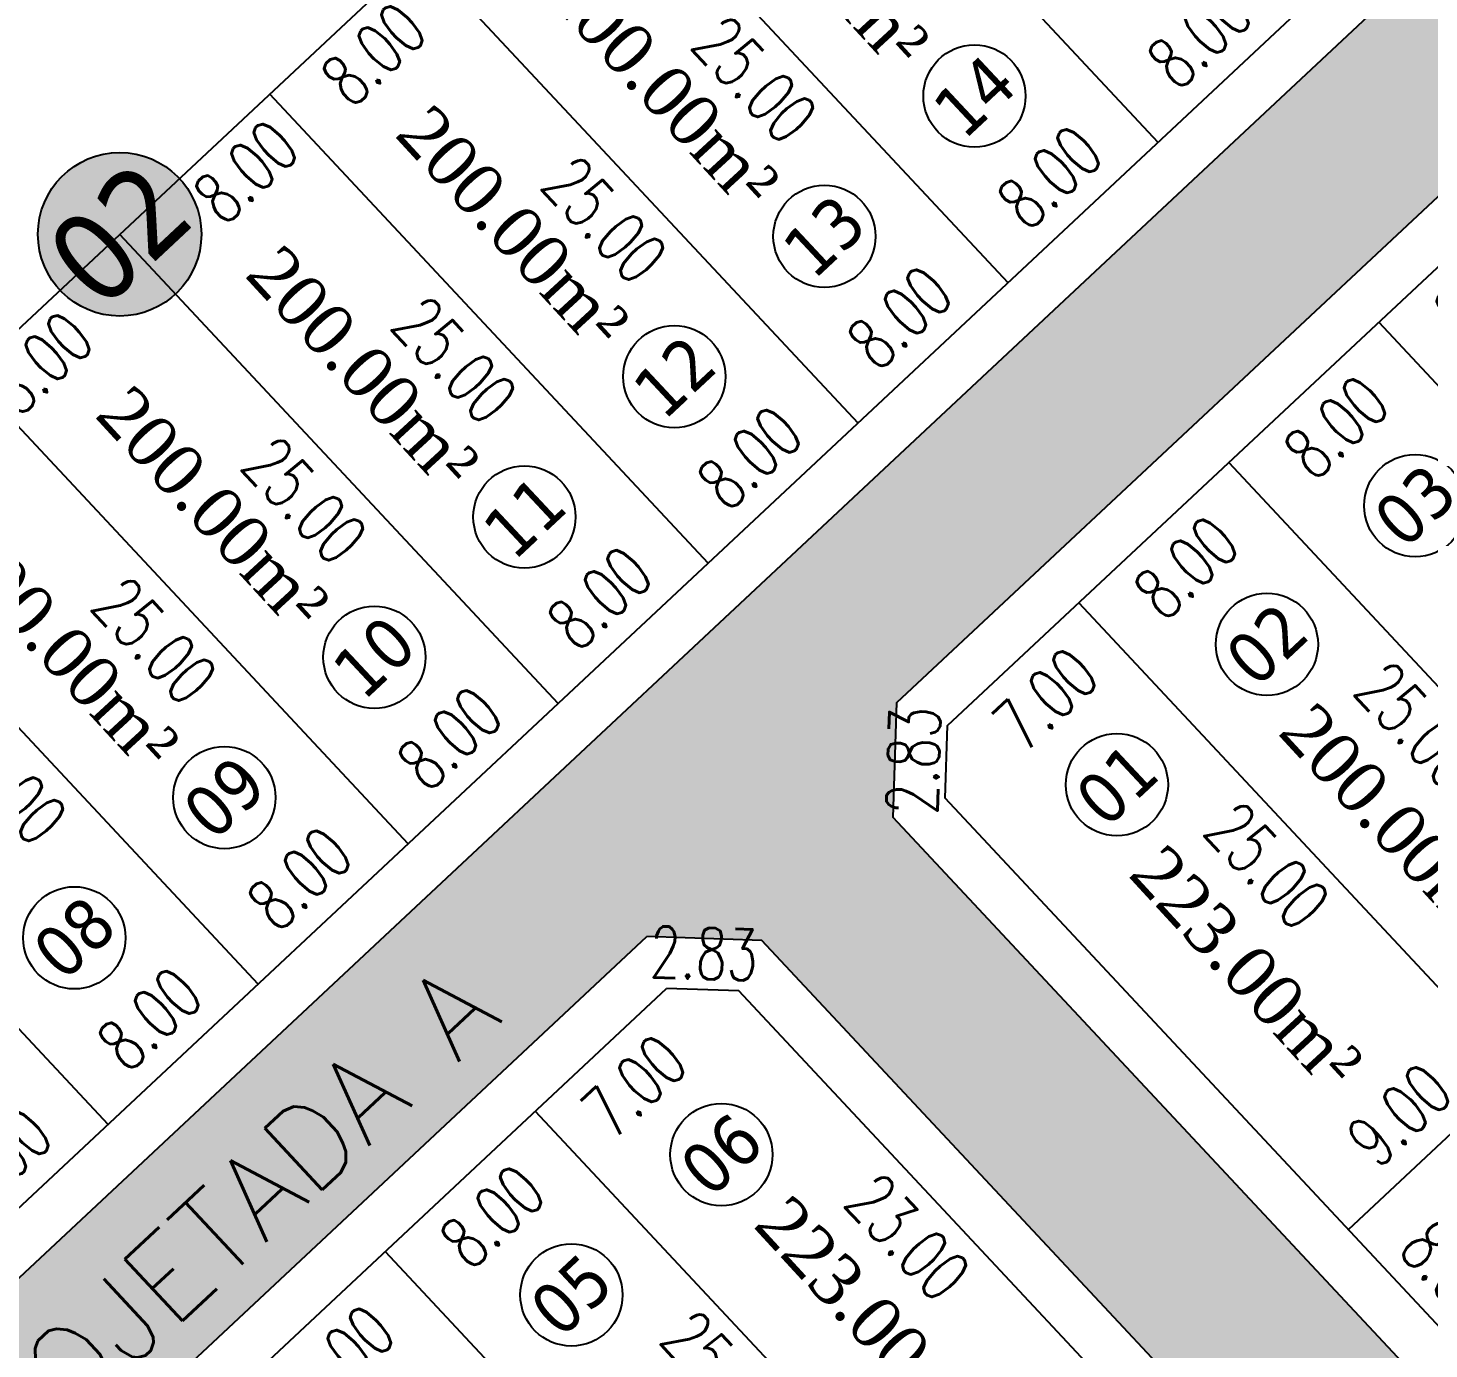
# Model space of a CAD drawing. Header units: metres. Extents: x 437145 to 438174, y 9614495 to 9615043.
# Drawn here: x 437337.3 to 437391.9, y 9614796 to 9614847.4 of the extents above; entities that cross this region are included whole.
import ezdxf

# ---------------------------------------------------------------- set-up
doc = ezdxf.new("R2010")
doc.units = ezdxf.units.M
doc.header["$PDMODE"] = 35
doc.header["$PDSIZE"] = 0.1
for name, color, linetype in [('ADUTORA', 90, 'Continuous'), ('COTAS', 10, 'Continuous'), ('Layer3', 1, 'Continuous'), ('M_FIO', 32, 'Continuous'), ('ÁREA', 7, 'Continuous')]:
    doc.layers.add(name, color=color, linetype=linetype)
doc.styles.add('COTAS', font='romans.shx', dxfattribs={"width": 0.7})
doc.styles.add('symplex', font='simplex.shx', dxfattribs={"bigfont": 'bigfont.shx'})
doc.styles.add('tahoma', font='tahoma.ttf')
doc.styles.add('ÁREA', font='times.ttf', dxfattribs={"height": 2})
doc.dimstyles.new('C-75', dxfattribs={"dimtxt": 2, "dimasz": 0.2, "dimexe": 0, "dimexo": 0, "dimgap": 1, "dimtad": 0, "dimzin": 4, "dimdsep": 46, "dimtxsty": 'COTAS', "dimblk1": 'BOL-COT', "dimblk2": 'BOL-COT', "dimsah": 1, "dimcen": 0.1, "dimse1": 1, "dimse2": 1, "dimsd1": 1, "dimsd2": 1, "dimclrd": 8, "dimclre": 256, "dimaunit": 1, "dimadec": 3, "dimazin": 0, "dimtfac": 0.5, "dimtix": 1, "dimtmove": 0, "dimatfit": 3, "dimldrblk": 'BOL-COT', "dimfxl": 1, "dimtolj": 1, "dimtzin": 0, "dimarcsym": 0})

# ---------------------------------------------------------------- blocks, each defined once
blk = doc.blocks.new('*D41')
at = {"layer": 'Defpoints', "color": 0, "transparency": 16777216}
for p in [(2644.772, 1163.433), (2644.772, 1161.55), (2652.772, 1161.551)]:
    blk.add_point(p, dxfattribs=at)
at = {"layer": 'Layer3', "transparency": 16777216, "insert": (2648.772, 1163.434), "char_height": 2, "attachment_point": 5, "rotation": 0.002, "style": 'COTAS'}
blk.add_mtext('\\A1;8.00', dxfattribs=at)
blk = doc.blocks.new('BOL-COT')
at = {"layer": 'COTAS'}
for p, q in [((0, -3), (0, 3)), ((-2, 0), (2, 0))]:
    blk.add_line(p, q, dxfattribs=at)
blk.add_circle((0, 0), 0.4, dxfattribs=at)
blk = doc.blocks.new('*D42')
at = {"layer": 'Defpoints', "color": 0, "transparency": 16777216}
for p in [(2636.772, 1163.433), (2636.772, 1161.55), (2644.772, 1161.55)]:
    blk.add_point(p, dxfattribs=at)
at = {"layer": 'Layer3', "transparency": 16777216, "insert": (2640.772, 1163.433), "char_height": 2, "attachment_point": 5, "rotation": 0.002, "style": 'COTAS'}
blk.add_mtext('\\A1;8.00', dxfattribs=at)
blk = doc.blocks.new('*D43')
at = {"layer": 'Defpoints', "color": 0, "transparency": 16777216}
for p in [(2628.772, 1163.433), (2628.772, 1161.55), (2636.772, 1161.55)]:
    blk.add_point(p, dxfattribs=at)
at = {"layer": 'Layer3', "transparency": 16777216, "insert": (2632.772, 1163.433), "char_height": 2, "attachment_point": 5, "rotation": 0.002, "style": 'COTAS'}
blk.add_mtext('\\A1;8.00', dxfattribs=at)
blk = doc.blocks.new('*D44')
at = {"layer": 'Defpoints', "color": 0, "transparency": 16777216}
for p in [(2620.772, 1163.433), (2620.772, 1161.55), (2628.772, 1161.55)]:
    blk.add_point(p, dxfattribs=at)
at = {"layer": 'Layer3', "transparency": 16777216, "insert": (2624.772, 1163.433), "char_height": 2, "attachment_point": 5, "rotation": 0.002, "style": 'COTAS'}
blk.add_mtext('\\A1;8.00', dxfattribs=at)
blk = doc.blocks.new('*D45')
at = {"layer": 'Defpoints', "color": 0, "transparency": 16777216}
for p in [(2612.772, 1163.432), (2612.772, 1161.549), (2620.772, 1161.55)]:
    blk.add_point(p, dxfattribs=at)
at = {"layer": 'Layer3', "transparency": 16777216, "insert": (2616.772, 1163.432), "char_height": 2, "attachment_point": 5, "rotation": 0.002, "style": 'COTAS'}
blk.add_mtext('\\A1;8.00', dxfattribs=at)
blk = doc.blocks.new('*D46')
at = {"layer": 'Defpoints', "color": 0, "transparency": 16777216}
for p in [(2604.772, 1163.432), (2604.772, 1161.549), (2612.772, 1161.549)]:
    blk.add_point(p, dxfattribs=at)
at = {"layer": 'Layer3', "transparency": 16777216, "insert": (2608.772, 1163.432), "char_height": 2, "attachment_point": 5, "rotation": 0.002, "style": 'COTAS'}
blk.add_mtext('\\A1;8.00', dxfattribs=at)
blk = doc.blocks.new('*D47')
at = {"layer": 'Defpoints', "color": 0, "transparency": 16777216}
for p in [(2596.772, 1163.432), (2596.772, 1161.549), (2604.772, 1161.549)]:
    blk.add_point(p, dxfattribs=at)
at = {"layer": 'Layer3', "transparency": 16777216, "insert": (2600.772, 1163.432), "char_height": 2, "attachment_point": 5, "rotation": 0.002, "style": 'COTAS'}
blk.add_mtext('\\A1;8.00', dxfattribs=at)
blk = doc.blocks.new('*D48')
at = {"layer": 'Defpoints', "color": 0, "transparency": 16777216}
for p in [(2588.772, 1163.431), (2588.772, 1161.548), (2596.772, 1161.549)]:
    blk.add_point(p, dxfattribs=at)
at = {"layer": 'Layer3', "transparency": 16777216, "insert": (2592.772, 1163.432), "char_height": 2, "attachment_point": 5, "rotation": 0.002, "style": 'COTAS'}
blk.add_mtext('\\A1;8.00', dxfattribs=at)
blk = doc.blocks.new('*D49')
at = {"layer": 'Defpoints', "color": 0, "transparency": 16777216}
for p in [(2580.772, 1163.431), (2580.772, 1161.548), (2588.772, 1161.548)]:
    blk.add_point(p, dxfattribs=at)
at = {"layer": 'Layer3', "transparency": 16777216, "insert": (2584.772, 1163.431), "char_height": 2, "attachment_point": 5, "rotation": 0.002, "style": 'COTAS'}
blk.add_mtext('\\A1;8.00', dxfattribs=at)
blk = doc.blocks.new('*D70')
at = {"layer": 'Defpoints', "color": 0, "transparency": 16777216}
for p in [(2652.769, 1186.553), (2650.961, 1161.553), (2652.77, 1161.553)]:
    blk.add_point(p, dxfattribs=at)
at = {"layer": 'Layer3', "transparency": 16777216, "insert": (2650.961, 1174.053), "char_height": 2, "attachment_point": 5, "rotation": 270.002, "style": 'COTAS'}
blk.add_mtext('\\A1;25.00', dxfattribs=at)
blk = doc.blocks.new('*D71')
at = {"layer": 'Defpoints', "color": 0, "transparency": 16777216}
for p in [(2644.769, 1186.552), (2642.961, 1161.552), (2644.77, 1161.552)]:
    blk.add_point(p, dxfattribs=at)
at = {"layer": 'Layer3', "transparency": 16777216, "insert": (2642.961, 1174.052), "char_height": 2, "attachment_point": 5, "rotation": 270.002, "style": 'COTAS'}
blk.add_mtext('\\A1;25.00', dxfattribs=at)
blk = doc.blocks.new('*D72')
at = {"layer": 'Defpoints', "color": 0, "transparency": 16777216}
for p in [(2636.769, 1186.552), (2634.961, 1161.552), (2636.77, 1161.552)]:
    blk.add_point(p, dxfattribs=at)
at = {"layer": 'Layer3', "transparency": 16777216, "insert": (2634.961, 1174.052), "char_height": 2, "attachment_point": 5, "rotation": 270.002, "style": 'COTAS'}
blk.add_mtext('\\A1;25.00', dxfattribs=at)
blk = doc.blocks.new('*D73')
at = {"layer": 'Defpoints', "color": 0, "transparency": 16777216}
for p in [(2628.769, 1186.552), (2626.961, 1161.552), (2628.77, 1161.552)]:
    blk.add_point(p, dxfattribs=at)
at = {"layer": 'Layer3', "transparency": 16777216, "insert": (2626.961, 1174.052), "char_height": 2, "attachment_point": 5, "rotation": 270.002, "style": 'COTAS'}
blk.add_mtext('\\A1;25.00', dxfattribs=at)
blk = doc.blocks.new('*D74')
at = {"layer": 'Defpoints', "color": 0, "transparency": 16777216}
for p in [(2620.769, 1186.552), (2618.961, 1161.552), (2620.77, 1161.552)]:
    blk.add_point(p, dxfattribs=at)
at = {"layer": 'Layer3', "transparency": 16777216, "insert": (2618.961, 1174.052), "char_height": 2, "attachment_point": 5, "rotation": 270.002, "style": 'COTAS'}
blk.add_mtext('\\A1;25.00', dxfattribs=at)
blk = doc.blocks.new('*D75')
at = {"layer": 'Defpoints', "color": 0, "transparency": 16777216}
for p in [(2612.769, 1186.551), (2610.961, 1161.551), (2612.77, 1161.551)]:
    blk.add_point(p, dxfattribs=at)
at = {"layer": 'Layer3', "transparency": 16777216, "insert": (2610.961, 1174.051), "char_height": 2, "attachment_point": 5, "rotation": 270.002, "style": 'COTAS'}
blk.add_mtext('\\A1;25.00', dxfattribs=at)
blk = doc.blocks.new('*D76')
at = {"layer": 'Defpoints', "color": 0, "transparency": 16777216}
for p in [(2604.769, 1186.551), (2602.961, 1161.551), (2604.77, 1161.551)]:
    blk.add_point(p, dxfattribs=at)
at = {"layer": 'Layer3', "transparency": 16777216, "insert": (2602.961, 1174.051), "char_height": 2, "attachment_point": 5, "rotation": 270.002, "style": 'COTAS'}
blk.add_mtext('\\A1;25.00', dxfattribs=at)
blk = doc.blocks.new('*D77')
at = {"layer": 'Defpoints', "color": 0, "transparency": 16777216}
for p in [(2596.769, 1186.551), (2594.961, 1161.551), (2596.77, 1161.551)]:
    blk.add_point(p, dxfattribs=at)
at = {"layer": 'Layer3', "transparency": 16777216, "insert": (2594.961, 1174.051), "char_height": 2, "attachment_point": 5, "rotation": 270.002, "style": 'COTAS'}
blk.add_mtext('\\A1;25.00', dxfattribs=at)
blk = doc.blocks.new('*D78')
at = {"layer": 'Defpoints', "color": 0, "transparency": 16777216}
for p in [(2588.769, 1186.55), (2586.961, 1161.55), (2588.77, 1161.55)]:
    blk.add_point(p, dxfattribs=at)
at = {"layer": 'Layer3', "transparency": 16777216, "insert": (2586.961, 1174.05), "char_height": 2, "attachment_point": 5, "rotation": 270.002, "style": 'COTAS'}
blk.add_mtext('\\A1;25.00', dxfattribs=at)
blk = doc.blocks.new('*D262')
at = {"layer": 'Defpoints', "color": 0, "transparency": 16777216}
for p in [(2614.014, 1186.6), (2622.012, 1186.601), (2622.012, 1184.97)]:
    blk.add_point(p, dxfattribs=at)
at = {"layer": 'Layer3', "transparency": 16777216, "insert": (2618.041, 1184.97), "char_height": 2, "attachment_point": 5, "rotation": 0.002, "style": 'COTAS'}
blk.add_mtext('\\A1;8.00', dxfattribs=at)
blk = doc.blocks.new('*D263')
at = {"layer": 'Defpoints', "color": 0, "transparency": 16777216}
for p in [(2620.771, 1186.55), (2628.769, 1186.55), (2628.769, 1184.919)]:
    blk.add_point(p, dxfattribs=at)
at = {"layer": 'Layer3', "transparency": 16777216, "insert": (2624.798, 1184.919), "char_height": 2, "attachment_point": 5, "rotation": 0.002, "style": 'COTAS'}
blk.add_mtext('\\A1;8.00', dxfattribs=at)
blk = doc.blocks.new('*D366')
at = {"layer": 'Defpoints', "color": 0, "transparency": 16777216}
for p in [(2601.273, 1150.549), (2608.273, 1150.549), (2608.273, 1148.63)]:
    blk.add_point(p, dxfattribs=at)
at = {"layer": 'Layer3', "transparency": 16777216, "insert": (2604.773, 1148.629), "char_height": 2, "attachment_point": 5, "rotation": 0.002, "style": 'COTAS'}
blk.add_mtext('\\A1;7.00', dxfattribs=at)
blk = doc.blocks.new('*D376')
at = {"layer": 'Defpoints', "color": 0, "transparency": 16777216}
for p in [(2585.273, 1150.548), (2593.273, 1150.549), (2593.273, 1148.699)]:
    blk.add_point(p, dxfattribs=at)
at = {"layer": 'Layer3', "transparency": 16777216, "insert": (2589.273, 1148.699), "char_height": 2, "attachment_point": 5, "rotation": 0.002, "style": 'COTAS'}
blk.add_mtext('\\A1;8.00', dxfattribs=at)
blk = doc.blocks.new('*D377')
at = {"layer": 'Defpoints', "color": 0, "transparency": 16777216}
for p in [(2593.273, 1150.549), (2591.643, 1125.549), (2593.274, 1125.549)]:
    blk.add_point(p, dxfattribs=at)
at = {"layer": 'Layer3', "transparency": 16777216, "insert": (2591.643, 1138.049), "char_height": 2, "attachment_point": 5, "rotation": 270.002, "style": 'COTAS'}
blk.add_mtext('\\A1;25.00', dxfattribs=at)
blk = doc.blocks.new('*D379')
at = {"layer": 'Defpoints', "color": 0, "transparency": 16777216}
for p in [(2593.273, 1150.549), (2601.273, 1150.549), (2601.273, 1148.699)]:
    blk.add_point(p, dxfattribs=at)
at = {"layer": 'Layer3', "transparency": 16777216, "insert": (2597.273, 1148.699), "char_height": 2, "attachment_point": 5, "rotation": 0.002, "style": 'COTAS'}
blk.add_mtext('\\A1;8.00', dxfattribs=at)
blk = doc.blocks.new('*D380')
at = {"layer": 'Defpoints', "color": 0, "transparency": 16777216}
for p in [(2601.273, 1150.549), (2599.643, 1125.549), (2601.274, 1125.549)]:
    blk.add_point(p, dxfattribs=at)
at = {"layer": 'Layer3', "transparency": 16777216, "insert": (2599.643, 1138.049), "char_height": 2, "attachment_point": 5, "rotation": 270.002, "style": 'COTAS'}
blk.add_mtext('\\A1;25.00', dxfattribs=at)
blk = doc.blocks.new('*D381')
at = {"layer": 'Defpoints', "color": 0, "transparency": 16777216}
for p in [(2610.273, 1148.549), (2608.537, 1125.549), (2610.274, 1125.549)]:
    blk.add_point(p, dxfattribs=at)
at = {"layer": 'Layer3', "transparency": 16777216, "insert": (2608.536, 1137.049), "char_height": 2, "attachment_point": 5, "rotation": 270.002, "style": 'COTAS'}
blk.add_mtext('\\A1;23.00', dxfattribs=at)
blk = doc.blocks.new('*D458')
at = {"layer": 'Defpoints', "color": 0, "transparency": 16777216}
for p in [(2623.273, 1150.55), (2630.273, 1150.55), (2630.273, 1148.693)]:
    blk.add_point(p, dxfattribs=at)
at = {"layer": 'Layer3', "transparency": 16777216, "insert": (2626.773, 1148.693), "char_height": 2, "attachment_point": 5, "rotation": 0.002, "style": 'COTAS'}
blk.add_mtext('\\A1;7.00', dxfattribs=at)
blk = doc.blocks.new('*D460')
at = {"layer": 'Defpoints', "color": 0, "transparency": 16777216}
for p in [(2630.273, 1150.55), (2638.273, 1150.55), (2638.273, 1148.701)]:
    blk.add_point(p, dxfattribs=at)
at = {"layer": 'Layer3', "transparency": 16777216, "insert": (2634.273, 1148.7), "char_height": 2, "attachment_point": 5, "rotation": 0.002, "style": 'COTAS'}
blk.add_mtext('\\A1;8.00', dxfattribs=at)
blk = doc.blocks.new('*D461')
at = {"layer": 'Defpoints', "color": 0, "transparency": 16777216}
for p in [(2638.273, 1150.55), (2636.643, 1125.55), (2638.274, 1125.55)]:
    blk.add_point(p, dxfattribs=at)
at = {"layer": 'Layer3', "transparency": 16777216, "insert": (2636.643, 1138.05), "char_height": 2, "attachment_point": 5, "rotation": 270.002, "style": 'COTAS'}
blk.add_mtext('\\A1;25.00', dxfattribs=at)
blk = doc.blocks.new('*D462')
at = {"layer": 'Defpoints', "color": 0, "transparency": 16777216}
for p in [(2630.273, 1150.55), (2628.643, 1125.55), (2630.274, 1125.55)]:
    blk.add_point(p, dxfattribs=at)
at = {"layer": 'Layer3', "transparency": 16777216, "insert": (2628.643, 1138.05), "char_height": 2, "attachment_point": 5, "rotation": 270.002, "style": 'COTAS'}
blk.add_mtext('\\A1;25.00', dxfattribs=at)
blk = doc.blocks.new('*D464')
at = {"layer": 'Defpoints', "color": 0, "transparency": 16777216}
for p in [(2638.273, 1150.55), (2646.273, 1150.55), (2646.273, 1148.701)]:
    blk.add_point(p, dxfattribs=at)
at = {"layer": 'Layer3', "transparency": 16777216, "insert": (2642.273, 1148.701), "char_height": 2, "attachment_point": 5, "rotation": 0.002, "style": 'COTAS'}
blk.add_mtext('\\A1;8.00', dxfattribs=at)
blk = doc.blocks.new('*D465')
at = {"layer": 'Defpoints', "color": 0, "transparency": 16777216}
for p in [(2646.273, 1150.55), (2644.643, 1125.55), (2646.274, 1125.551)]:
    blk.add_point(p, dxfattribs=at)
at = {"layer": 'Layer3', "transparency": 16777216, "insert": (2644.643, 1138.05), "char_height": 2, "attachment_point": 5, "rotation": 270.002, "style": 'COTAS'}
blk.add_mtext('\\A1;25.00', dxfattribs=at)
blk = doc.blocks.new('*D467')
at = {"layer": 'Defpoints', "color": 0, "transparency": 16777216}
for p in [(2646.273, 1150.55), (2654.273, 1150.551), (2654.273, 1148.701)]:
    blk.add_point(p, dxfattribs=at)
at = {"layer": 'Layer3', "transparency": 16777216, "insert": (2650.273, 1148.701), "char_height": 2, "attachment_point": 5, "rotation": 0.002, "style": 'COTAS'}
blk.add_mtext('\\A1;8.00', dxfattribs=at)
blk = doc.blocks.new('*D473')
at = {"layer": 'Defpoints', "color": 0, "transparency": 16777216}
for p in [(2630.274, 1127.454), (2621.274, 1125.55), (2630.274, 1125.55)]:
    blk.add_point(p, dxfattribs=at)
at = {"layer": 'Layer3', "transparency": 16777216, "insert": (2625.774, 1127.454), "char_height": 2, "attachment_point": 5, "rotation": 0.002, "style": 'COTAS'}
blk.add_mtext('\\A1;9.00', dxfattribs=at)
blk = doc.blocks.new('*D477')
at = {"layer": 'Defpoints', "color": 0, "transparency": 16777216}
for p in [(2621.274, 1125.55), (2621.274, 1117.55), (2623.066, 1117.55)]:
    blk.add_point(p, dxfattribs=at)
at = {"layer": 'Layer3', "transparency": 16777216, "insert": (2623.066, 1121.55), "char_height": 2, "attachment_point": 5, "rotation": 270.002, "style": 'COTAS'}
blk.add_mtext('\\A1;8.00', dxfattribs=at)
blk = doc.blocks.new('*D547')
at = {"layer": 'Defpoints', "color": 0, "transparency": 16777216}
for p in [(2623.273, 1150.55), (2620.364, 1149.459), (2621.273, 1148.55)]:
    blk.add_point(p, dxfattribs=at)
at = {"layer": 'Layer3', "transparency": 16777216, "insert": (2621.364, 1150.459), "char_height": 2, "attachment_point": 5, "rotation": 45.002, "style": 'COTAS'}
blk.add_mtext('\\A1;2.83', dxfattribs=at)
blk = doc.blocks.new('*D834')
at = {"layer": 'Defpoints', "color": 0, "transparency": 16777216}
for p in [(2608.273, 1150.549), (2611.273, 1149.549), (2610.273, 1148.549)]:
    blk.add_point(p, dxfattribs=at)
at = {"layer": 'Layer3', "transparency": 16777216, "insert": (2610.273, 1150.549), "char_height": 2, "attachment_point": 5, "rotation": 315.002, "style": 'COTAS'}
blk.add_mtext('\\A1;2.83', dxfattribs=at)
blk = doc.blocks.new('*D869')
at = {"layer": 'Defpoints', "color": 0, "transparency": 16777216}
for p in [(2603.074, 1186.621), (2611.072, 1186.621), (2611.072, 1184.99)]:
    blk.add_point(p, dxfattribs=at)
at = {"layer": 'Layer3', "transparency": 16777216, "insert": (2607.101, 1184.99), "char_height": 2, "attachment_point": 5, "rotation": 0.002, "style": 'COTAS'}
blk.add_mtext('\\A1;8.00', dxfattribs=at)
blk = doc.blocks.new('atutu')
h = blk.add_hatch(color=252)
h.dxf.hatch_style = 1
h.paths.add_polyline_path([(2863.271, 1159.558), (2832.441, 1159.557), (2829.27, 1162.729), (2829.271, 1186.557), (2822.271, 1186.557), (2822.27, 1162.728), (2819.098, 1159.557), (2712.444, 1159.553), (2709.272, 1162.724), (2709.271, 1186.548), (2702.271, 1186.553), (2702.272, 1162.724), (2699.101, 1159.552), (2531.944, 1159.546), (2528.772, 1162.718), (2528.771, 1186.546), (2521.771, 1186.546), (2521.772, 1162.718), (2518.601, 1159.546), (2436.444, 1159.543), (2433.273, 1162.713), (2433.273, 1186.282), (2426.273, 1186.282), (2426.282, 928.758), (2433.282, 928.743), (2433.28, 991.384), (2436.439, 994.543), (2521.437, 994.546), (2521.437, 994.546), (2524.218, 994.546), (2531.218, 994.546), (2534.78, 994.547), (2534.769, 994.547), (2792.107, 994.556), (2795.278, 991.384), (2795.281, 928.756), (2802.281, 928.756), (2802.278, 991.395), (2805.439, 994.556), (2853.118, 994.558), (2856.278, 991.397), (2856.281, 928.758), (2863.271, 928.758)])
h.paths.add_polyline_path([(2612.273, 1149.378), (2612.278, 1004.721), (2609.106, 1001.549), (2561.45, 1001.548), (2558.278, 1004.719), (2558.273, 1149.376), (2561.444, 1152.548), (2609.101, 1152.549)], flags=16)
h.paths.add_polyline_path([(2619.273, 1149.378), (2622.444, 1152.55), (2670.101, 1152.551), (2673.273, 1149.38), (2673.278, 1004.723), (2670.106, 1001.551), (2622.45, 1001.55), (2619.278, 1004.721)], flags=16)
h.paths.add_polyline_path([(2551.273, 1149.376), (2551.278, 1004.719), (2548.106, 1001.547), (2500.45, 1001.545), (2497.278, 1004.717), (2497.273, 1149.374), (2500.444, 1152.545), (2548.101, 1152.547)], flags=16)
h.paths.add_polyline_path([(2680.273, 1149.38), (2683.444, 1152.552), (2731.101, 1152.554), (2734.273, 1149.382), (2734.278, 1004.725), (2731.106, 1001.554), (2683.45, 1001.552), (2680.278, 1004.723)], flags=16)
h.paths.add_polyline_path([(2490.273, 1149.373), (2490.278, 1004.717), (2487.106, 1001.545), (2436.452, 1001.543), (2433.279, 1004.716), (2433.274, 1149.373), (2436.444, 1152.543), (2487.101, 1152.545)], flags=16)
h.paths.add_polyline_path([(2741.273, 1149.382), (2744.444, 1152.554), (2792.101, 1152.556), (2795.273, 1149.384), (2795.278, 1004.727), (2792.106, 1001.556), (2744.45, 1001.554), (2741.278, 1004.725)], flags=16)
h.paths.add_polyline_path([(2802.273, 1149.384), (2805.444, 1152.556), (2853.101, 1152.558), (2856.273, 1149.386), (2856.278, 1004.73), (2853.106, 1001.558), (2805.45, 1001.556), (2802.278, 1004.728)], flags=16)
at = {"layer": 'Layer3'}
h = blk.add_hatch(color=101, dxfattribs=at)
h.dxf.hatch_style = 1
h.set_gradient(color1=(131, 236, 156), color2=(83, 228, 117), one_color=1, tint=0.61)
h.paths.add_polyline_path([(2615.088, 1184.362, 1), (2610.46, 1188.732, 1)])
at = {"layer": 'Layer3', "color": 0}
for p, q in [((2610.273, 1148.549), (2608.273, 1150.549)), ((2621.273, 1148.55), (2623.273, 1150.55))]:
    blk.add_line(p, q, dxfattribs=at)
for points in [[(2702.797, 1186.553), (2480.954, 1186.545)], [(2588.771, 1186.548), (2588.772, 1161.548)], [(2596.771, 1186.549), (2596.772, 1161.549)], [(2604.771, 1186.549), (2604.772, 1161.549)], [(2612.771, 1186.549), (2612.772, 1161.549)], [(2620.771, 1186.55), (2620.772, 1161.55)], [(2628.771, 1186.55), (2628.772, 1161.55)], [(2636.771, 1186.55), (2636.772, 1161.55)], [(2644.771, 1186.55), (2644.772, 1161.55)], [(2698.272, 1161.552), (2532.772, 1161.546)], [(2562.273, 1150.548), (2608.273, 1150.549)], [(2593.273, 1150.549), (2593.274, 1125.549)], [(2601.273, 1150.549), (2601.274, 1125.549)], [(2623.273, 1150.55), (2669.273, 1150.551)], [(2630.273, 1150.55), (2630.274, 1125.55)], [(2638.273, 1150.55), (2638.274, 1125.55)], [(2646.273, 1150.551), (2646.278, 1003.551)], [(2610.278, 1005.549), (2610.273, 1148.549)], [(2621.278, 1005.55), (2621.273, 1148.55)], [(2621.274, 1125.55), (2671.274, 1125.551)]]:
    blk.add_lwpolyline(points, dxfattribs=at)
for centre, radius in [((2612.774, 1186.547), 3.183), ((2592.775, 1167.739), 1.991), ((2600.775, 1167.739), 1.991), ((2608.775, 1167.739), 1.991), ((2616.775, 1167.739), 1.991), ((2624.773, 1167.742), 1.991), ((2632.775, 1167.74), 1.991), ((2640.775, 1167.74), 1.991), ((2597.425, 1144.36), 1.991), ((2605.425, 1144.361), 1.991), ((2626.517, 1144.361), 1.991), ((2634.517, 1144.362), 1.991), ((2642.425, 1144.362), 1.991)]:
    blk.add_circle(centre, radius, dxfattribs=at)
at = {"layer": 'M_FIO'}
for p, q in [((2612.273, 1149.378), (2609.101, 1152.549)), ((2612.273, 1149.378), (2609.101, 1152.549)), ((2619.273, 1149.378), (2622.444, 1152.55)), ((2619.273, 1149.378), (2622.444, 1152.55))]:
    blk.add_line(p, q, dxfattribs=at)
for points in [[(2699.101, 1159.552), (2531.944, 1159.546)], [(2699.101, 1159.552), (2531.944, 1159.546)], [(2561.444, 1152.547), (2609.101, 1152.549)], [(2561.444, 1152.547), (2609.101, 1152.549)], [(2622.444, 1152.55), (2670.101, 1152.551)], [(2622.444, 1152.55), (2670.101, 1152.551)], [(2612.278, 1004.721), (2612.273, 1149.378)], [(2612.278, 1004.721), (2612.273, 1149.378)], [(2619.278, 1004.721), (2619.273, 1149.378)], [(2619.278, 1004.721), (2619.273, 1149.378)]]:
    blk.add_lwpolyline(points, dxfattribs=at)
at = {"layer": 'ADUTORA', "color": 7, "style": 'symplex'}
blk.add_text('RUA PROJETADA A', height=3.2843, rotation=0.0257, dxfattribs=at).set_placement((2563.006, 1153.96))
at = {"layer": 'Layer3', "color": 1, "insert": (2612.774, 1186.547), "char_height": 3.5, "attachment_point": 5, "rotation": 0.002, "style": 'tahoma'}
blk.add_mtext('\\A1;02', dxfattribs=at)
at = {"layer": 'Layer3', "color": 5, "char_height": 2, "attachment_point": 5, "rotation": 0.002, "style": 'tahoma'}
for s, insert in [('\\A1;08', (2592.775, 1167.739)), ('\\A1;09', (2600.773, 1167.741)), ('\\A1;10', (2608.773, 1167.741)), ('\\A1;11', (2616.773, 1167.741)), ('\\A1;12', (2624.775, 1167.742)), ('\\A1;13', (2632.775, 1167.74)), ('\\A1;14', (2640.775, 1167.74)), ('\\A1;05', (2597.425, 1144.36)), ('\\A1;06', (2605.425, 1144.361)), ('\\A1;01', (2626.517, 1144.361)), ('\\A1;02', (2634.517, 1144.362)), ('\\A1;03', (2642.425, 1144.362))]:
    blk.add_mtext(s, dxfattribs=dict(at, insert=insert))
at = {"layer": 'ÁREA', "linetype": 'Continuous', "lineweight": -2, "extrusion": (-0.000658808, -0.026227, 0.999656), "style": 'ÁREA'}
for s, p in [('200.00m²', (2568.697, 1246.42, -37.225)), ('200.00m²', (2576.694, 1246.621, -37.23)), ('200.00m²', (2584.692, 1246.823, -37.235)), ('200.00m²', (2592.687, 1247.026, -37.241)), ('200.00m²', (2600.687, 1247.225, -37.246)), ('200.00m²', (2608.684, 1247.426, -37.251)), ('223.00m²', (2574.913, 1206.017, -36.165)), ('223.00m²', (2594.906, 1206.52, -36.178)), ('200.00m²', (2602.936, 1206.78, -36.185))]:
    blk.add_text(s, height=2, rotation=271, dxfattribs=at).set_placement(p)
at = {"layer": 'Layer3', "color": 0}
for p1, p2, distance, picture, middle in [((2588.769, 1186.55), (2588.77, 1161.55), -1.808, '*D78', (2586.961, 1174.05)), ((2596.769, 1186.551), (2596.77, 1161.551), -1.808, '*D77', (2594.961, 1174.051)), ((2604.769, 1186.551), (2604.77, 1161.551), -1.808, '*D76', (2602.961, 1174.051)), ((2612.769, 1186.551), (2612.77, 1161.551), -1.808, '*D75', (2610.961, 1174.051)), ((2620.769, 1186.552), (2620.77, 1161.552), -1.808, '*D74', (2618.961, 1174.052)), ((2628.769, 1186.552), (2628.77, 1161.552), -1.808, '*D73', (2626.961, 1174.052)), ((2636.769, 1186.552), (2636.77, 1161.552), -1.808, '*D72', (2634.961, 1174.052)), ((2644.769, 1186.552), (2644.77, 1161.552), -1.808, '*D71', (2642.961, 1174.052)), ((2652.769, 1186.553), (2652.77, 1161.553), -1.808, '*D70', (2650.961, 1174.053)), ((2588.772, 1161.548), (2580.772, 1161.548), -1.883, '*D49', (2584.772, 1163.431)), ((2596.772, 1161.549), (2588.772, 1161.548), -1.883, '*D48', (2592.772, 1163.432)), ((2604.772, 1161.549), (2596.772, 1161.549), -1.883, '*D47', (2600.772, 1163.432)), ((2612.772, 1161.549), (2604.772, 1161.549), -1.883, '*D46', (2608.772, 1163.432)), ((2620.772, 1161.55), (2612.772, 1161.549), -1.883, '*D45', (2616.772, 1163.432)), ((2628.772, 1161.55), (2620.772, 1161.55), -1.883, '*D44', (2624.772, 1163.433)), ((2636.772, 1161.55), (2628.772, 1161.55), -1.883, '*D43', (2632.772, 1163.433)), ((2644.772, 1161.55), (2636.772, 1161.55), -1.883, '*D42', (2640.772, 1163.433)), ((2652.772, 1161.551), (2644.772, 1161.55), -1.883, '*D41', (2648.772, 1163.434)), ((2608.273, 1150.549), (2610.273, 1148.549), 1.414, '*D834', (2610.273, 1150.549)), ((2623.273, 1150.55), (2621.273, 1148.55), -1.285, '*D547', (2621.364, 1150.459)), ((2585.273, 1150.548), (2593.273, 1150.549), -1.85, '*D376', (2589.273, 1148.699)), ((2593.273, 1150.549), (2593.274, 1125.549), -1.63, '*D377', (2591.643, 1138.049)), ((2593.273, 1150.549), (2601.273, 1150.549), -1.85, '*D379', (2597.273, 1148.699)), ((2601.273, 1150.549), (2601.274, 1125.549), -1.63, '*D380', (2599.643, 1138.049)), ((2601.273, 1150.549), (2608.273, 1150.549), -1.92, '*D366', (2604.773, 1148.629)), ((2623.273, 1150.55), (2630.273, 1150.55), -1.857, '*D458', (2626.773, 1148.693)), ((2630.273, 1150.55), (2630.274, 1125.55), -1.63, '*D462', (2628.643, 1138.05)), ((2630.273, 1150.55), (2638.273, 1150.55), -1.85, '*D460', (2634.273, 1148.7)), ((2638.273, 1150.55), (2638.274, 1125.55), -1.63, '*D461', (2636.643, 1138.05)), ((2638.273, 1150.55), (2646.273, 1150.55), -1.85, '*D464', (2642.273, 1148.701)), ((2646.273, 1150.55), (2646.274, 1125.551), -1.63, '*D465', (2644.643, 1138.05)), ((2646.273, 1150.55), (2654.273, 1150.551), -1.85, '*D467', (2650.273, 1148.701)), ((2610.273, 1148.549), (2610.274, 1125.549), -1.737, '*D381', (2608.536, 1137.049)), ((2621.274, 1125.55), (2630.274, 1125.55), 1.904, '*D473', (2625.774, 1127.454)), ((2621.274, 1125.55), (2621.274, 1117.55), 1.792, '*D477', (2623.066, 1121.55))]:
    dim = blk.add_aligned_dim(p1=p1, p2=p2, distance=distance, dimstyle='C-75', dxfattribs=at)
    dim.commit()
    dim.dimension.update_dxf_attribs({"geometry": picture, "text_midpoint": middle})
for base, p1, p2, picture, middle in [((2611.072, 1184.99), (2603.074, 1186.621), (2611.072, 1186.621), '*D869', (2607.101, 1184.99)), ((2622.012, 1184.97), (2614.014, 1186.6), (2622.012, 1186.601), '*D262', (2618.041, 1184.97)), ((2628.769, 1184.919), (2620.771, 1186.55), (2628.769, 1186.55), '*D263', (2624.798, 1184.919))]:
    dim = blk.add_linear_dim(base=base, p1=p1, p2=p2, angle=0.002, dimstyle='C-75', dxfattribs=at)
    dim.commit()
    dim.dimension.update_dxf_attribs({"geometry": picture, "text_midpoint": middle, "dimtype": 129})

msp = doc.modelspace()

# ---------------------------------------------------------------- block references
at = {"rotation": 43.07140519794264}
msp.add_blockref('atutu', (436242.56989, 9612188.32106), dxfattribs=at)

doc.saveas('drawing.dxf')
